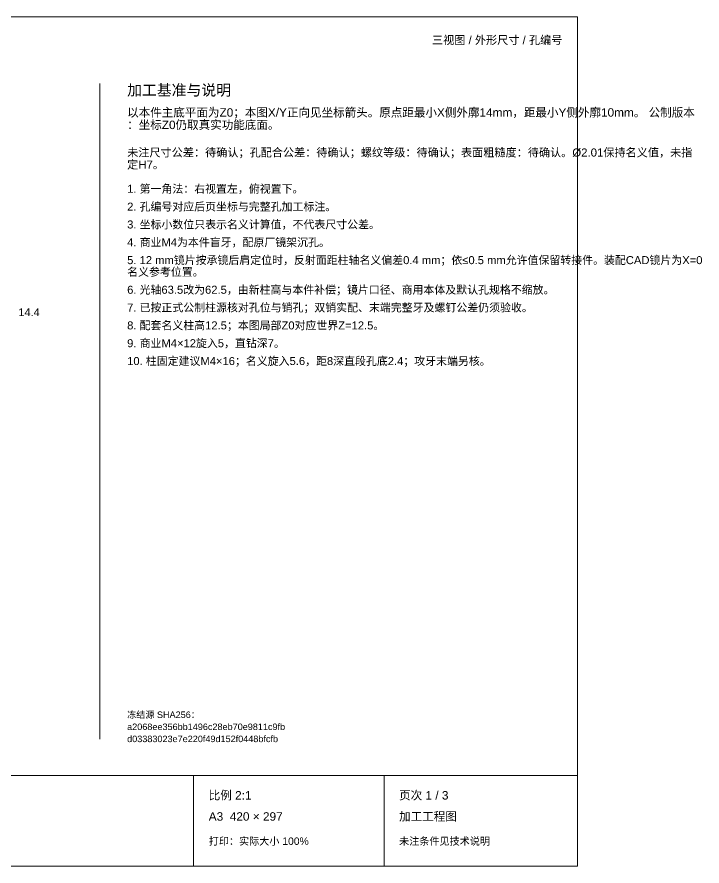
# Paper-space layout '01_三视图' of a CAD drawing. Header units: millimetres. Extents: x 8 to 453, y 8 to 289.
# Drawn here: x 226.5 to 453.2, y 8 to 289 of the extents above; entities that cross this region are included whole.
import ezdxf
from ezdxf.enums import TextEntityAlignment as Align

# ---------------------------------------------------------------- set-up
doc = ezdxf.new("R2010")
doc.units = ezdxf.units.MM
doc.layers.add('ANNOTATIONS', color=7, linetype='CONTINUOUS', lineweight=18)
doc.styles.add('CJK', font='Arial Unicode.ttf')

psp = doc.layouts.new('01_三视图')

# ---------------------------------------------------------------- linework, layer by layer
at = {"layer": 'ANNOTATIONS'}
for p, q in [((412, 289), (8, 289)), ((412, 8), (412, 289)), ((254, 50), (254, 267)), ((8, 38), (412, 38)), ((285, 8), (285, 38)), ((348, 8), (348, 38)), ((8, 8), (412, 8))]:
    psp.add_line(p, q, dxfattribs=at)

# ---------------------------------------------------------------- texts
at = {"layer": 'ANNOTATIONS', "style": 'CJK'}
psp.add_text('三视图 / 外形尺寸 / 孔编号', height=2.7, dxfattribs=at).set_placement((407, 280), align=Align.RIGHT)
for s, height, p in [('加工基准与说明', 3.6, (263, 263)), ('以本件主底平面为Z0；本图X/Y正向见坐标箭头。原点距最小X侧外廓14mm，距最小Y侧外廓10mm。 公制版本', 2.8, (263, 256)), ('：坐标Z0仍取真实功能底面。', 2.8, (263, 251.9)), ('未注尺寸公差：待确认；孔配合公差：待确认；螺纹等级：待确认；表面粗糙度：待确认。Ø2.01保持名义值，未指', 2.7, (263, 242.8)), ('定H7。', 2.7, (263, 238.8)), ('1. 第一角法：右视置左，俯视置下。', 2.65, (263, 230.8)), ('2. 孔编号对应后页坐标与完整孔加工标注。', 2.65, (263, 224.9)), ('3. 坐标小数位只表示名义计算值，不代表尺寸公差。', 2.65, (263, 219)), ('4. 商业M4为本件盲牙，配原厂镜架沉孔。', 2.65, (263, 213.1)), ('5. 12 mm镜片按承镜后肩定位时，反射面距柱轴名义偏差0.4 mm；依≤0.5 mm允许值保留转接件。装配CAD镜片为X=0', 2.65, (263, 207.2)), ('名义参考位置。', 2.65, (263, 203.3)), ('6. 光轴63.5改为62.5，由新柱高与本件补偿；镜片口径、商用本体及默认孔规格不缩放。', 2.65, (263, 197.4)), ('7. 已按正式公制柱源核对孔位与销孔；双销实配、末端完整牙及螺钉公差仍须验收。', 2.65, (263, 191.5)), ('14.4', 2.6, (227, 190)), ('8. 配套名义柱高12.5；本图局部Z0对应世界Z=12.5。', 2.65, (263, 185.6)), ('9. 商业M4×12旋入5，直钻深7。', 2.65, (263, 179.7)), ('10. 柱固定建议M4×16；名义旋入5.6，距8深直段孔底2.4；攻牙末端另核。', 2.65, (263, 173.8)), ('冻结源 SHA256：', 2.15, (263, 57)), ('a2068ee356bb1496c28eb70e9811c9fb', 2.15, (263, 53)), ('d03383023e7e220f49d152f0448bfcfb', 2.15, (263, 49)), ('比例 2:1', 2.8, (290, 30)), ('页次 1 / 3', 2.8, (353, 30)), ('A3  420 × 297', 2.8, (290, 23)), ('加工工程图', 2.8, (353, 23)), ('打印：实际大小 100%', 2.45, (290, 15)), ('未注条件见技术说明', 2.45, (353, 15))]:
    psp.add_text(s, height=height, dxfattribs=at).set_placement(p)

doc.saveas('drawing.dxf')
